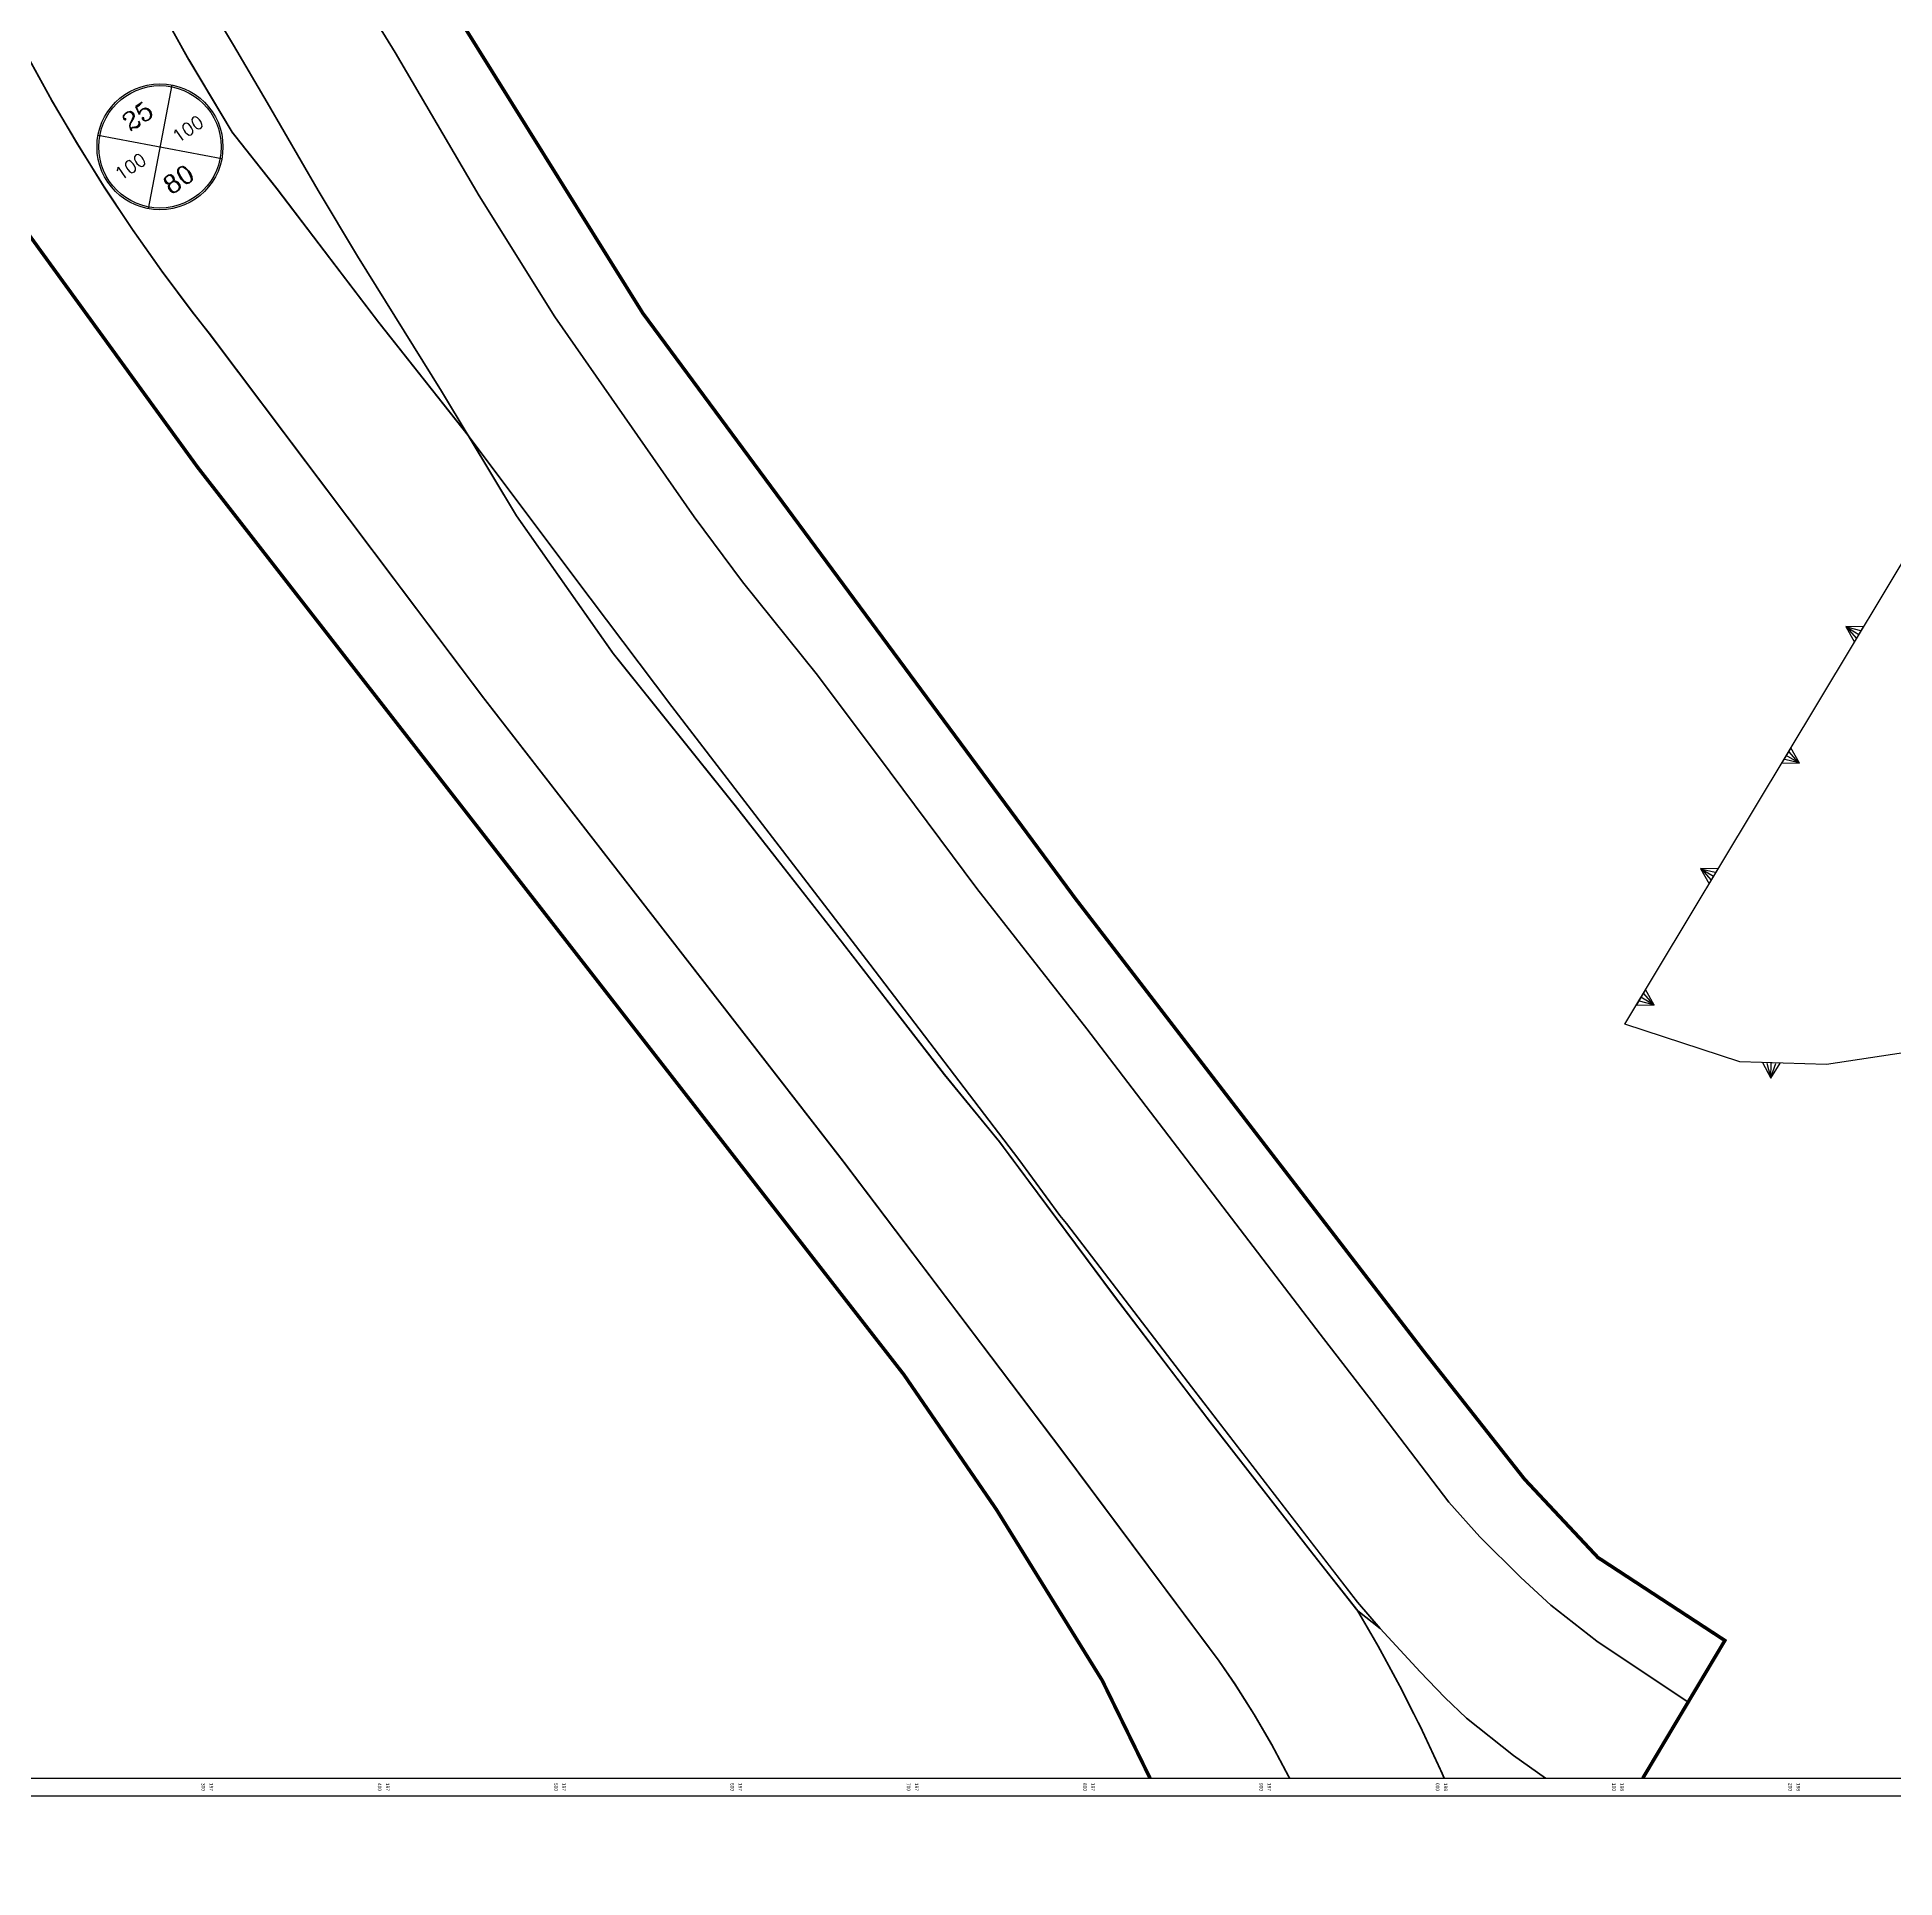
# Model space of a CAD drawing. Header units: metres. Extents: x 196582 to 208442, y 561446 to 572119.
# Drawn here: x 197204 to 198257, y 563492 to 564536 of the extents above; entities that cross this region are included whole.
import ezdxf
from ezdxf.enums import TextEntityAlignment as Align

# ---------------------------------------------------------------- set-up
doc = ezdxf.new("R2010")
doc.units = ezdxf.units.M
doc.header["$MEASUREMENT"] = 0
doc.linetypes.add('Mitham', pattern=[7, 4, -3])
for name, color, linetype in [('C1600', 6, 'Continuous'), ('C1602', 130, 'Continuous'), ('C1650PLT', 7, 'Continuous'), ('C1801_194-02-11-D_2005', 150, 'Mitham'), ('C1802_194-02-11-D_2005', 160, 'Continuous'), ('M1200', 7, 'Continuous'), ('M1202', 7, 'Continuous'), ('M1300', 7, 'Continuous'), ('M2420', 10, 'Mitham'), ('rozeta_194-02-11-5_2005', 10, 'Continuous')]:
    doc.layers.add(name, color=color, linetype=linetype)
doc.styles.add('ROMANC', font='romanc.shx', dxfattribs={"width": 1.2, "height": 1.3})
doc.styles.add('TRHEBTXT', font='simpheb')
picture_1 = doc.add_image_def('image1.ecw', size_in_pixel=(118525, 46520))

# ---------------------------------------------------------------- blocks, each defined once
blk = doc.blocks.new('GUSHMARK')
for p, q in [((-0.02, 0.77), (-0.26, 0.03)), ((0, 0.87), (0, 0)), ((0.02, 0.76), (0.24, 0.04))]:
    blk.add_line(p, q)
at = {"layer": 'C1650PLT'}
blk.add_lwpolyline([(0.5, 0), (0, 0.87), (-0.5, 0)], close=True, dxfattribs=at)
blk = doc.blocks.new('ANOT101')
blk.add_blockref('GUSHMARK', (0, 0))
blk = doc.blocks.new('ROZETA')
for p, q in [((4.95, 4.95), (-4.95, -4.95)), ((-4.95, 4.95), (4.95, -4.95))]:
    blk.add_line(p, q)
for radius in [7, 6.8]:
    blk.add_circle((0, 0), radius)
at = {"style": 'ROMANC'}
for tag, p, height in [('N', (-1.48, 2.59), 3.1), ('L', (-5.72, -1.66), 3.1), ('R', (2.48, -1.66), 3.1), ('NN', (-2.87, -5.84), 2.7)]:
    blk.add_attdef(tag, p, '', height=height, dxfattribs=at)

msp = doc.modelspace()

# ---------------------------------------------------------------- linework, layer by layer
at = {"layer": 'C1600'}
msp.add_lwpolyline([(198318.34, 563968.19), (198218.58, 563953), (198169.47, 563954.5), (198104.16, 563975.96), (198288.26, 564282.19)], dxfattribs=at)
at = {"layer": 'C1602'}
msp.add_lwpolyline([(198318.34, 563968.19), (198218.58, 563953), (198169.47, 563954.5), (198104.16, 563975.96), (198288.26, 564282.19)], dxfattribs=at)
at = {"layer": 'C1801_194-02-11-D_2005', "const_width": 2}
for points in [[(196741.16, 565786.08), (196776.79, 565770.73), (196861.86, 565713.48), (196930.56, 565651.32), (196986.18, 565585.88), (197027.07, 565513.91), (197066.33, 565440.3), (197179.2, 565131.12), (197269.17, 564879.21), (197342.79, 564713.99), (197426.21, 564573.31), (197547.26, 564379.14), (197792.64, 564047.07), (197990.61, 563789.78), (198047.38, 563717.78), (198088.92, 563673.46), (198160.93, 563626.38), (198114.39, 563548.29)], [(197834.93, 563548.29), (197807.81, 563603.71), (197747.75, 563700.73), (197695.37, 563777.08), (197294.78, 564291.77), (197198.77, 564424.14), (197152.23, 564499.78), (197124.59, 564559.42), (197096.95, 564629.25), (197028.58, 564825.62), (196854.03, 565339.25), (196803.12, 565432.34), (196750.75, 565493.44), (196698.38, 565538.53), (196637.29, 565573.44), (196591.8, 565592.28)]]:
    msp.add_lwpolyline(points, dxfattribs=at)
at = {"layer": 'C1802_194-02-11-D_2005'}
for points in [[(196741.16, 565786.08), (196776.79, 565770.73), (196861.86, 565713.48), (196930.56, 565651.32), (196986.18, 565585.88), (197027.07, 565513.91), (197066.33, 565440.3), (197179.2, 565131.12), (197269.17, 564879.21), (197342.79, 564713.99), (197426.21, 564573.31), (197547.26, 564379.14), (197792.64, 564047.07), (197990.61, 563789.78), (198047.38, 563717.78), (198088.92, 563673.46), (198160.93, 563626.38), (198140.1, 563591.44)], [(197834.93, 563548.29), (197807.81, 563603.71), (197747.75, 563700.73), (197695.37, 563777.08), (197294.78, 564291.77), (197198.77, 564424.14), (197152.23, 564499.78), (197124.59, 564559.42), (197096.95, 564629.25), (197028.58, 564825.62), (196854.03, 565339.25), (196803.12, 565432.34), (196750.75, 565493.44), (196698.38, 565538.53), (196637.29, 565573.44), (196591.8, 565592.28)], [(197914.05, 563548.29), (197913.97, 563548.44), (197904.32, 563566.63), (197893.97, 563584.42), (197882.93, 563601.8), (197874.1, 563614.71), (197784.84, 563734.29), (197660.59, 563898.6), (197456.9, 564161.03), (197301.27, 564367.76), (197291.76, 564379.93), (197274.48, 564403.03), (197257.84, 564426.61), (197241.88, 564450.65), (197226.59, 564475.12), (197211.98, 564500), (197198.08, 564525.29), (197184.89, 564550.95), (197172.43, 564576.97), (197170.06, 564582.13), (197144.89, 564646.21), (197072.41, 564855.24), (196978.58, 565126.06), (196958.32, 565196.7)], [(196958.32, 565196.7), (196978.58, 565126.06), (197072.41, 564855.24), (197144.89, 564646.21), (197170.06, 564582.13), (197172.43, 564576.97), (197184.89, 564550.95), (197198.08, 564525.29), (197211.98, 564500), (197226.59, 564475.12), (197241.88, 564450.65), (197257.84, 564426.61), (197274.48, 564403.03), (197291.76, 564379.93), (197301.27, 564367.76), (197456.9, 564161.03), (197660.59, 563898.6), (197784.84, 563734.29), (197874.1, 563614.71), (197882.93, 563601.8), (197893.97, 563584.42), (197904.32, 563566.63), (197913.97, 563548.44), (197914.05, 563548.29)], [(197448.29, 564309.76), (197397.38, 564374.06), (197339.68, 564449.78), (197314.44, 564481.72), (197289.72, 564522.93), (197263.44, 564570.33), (197244.38, 564612.57), (197227.38, 564656.35), (197203.95, 564731.69), (197219.84, 564698.42), (197247.66, 564644.66), (197290.12, 564572.92), (197315.22, 564531.09), (197334.26, 564498.67), (197363.12, 564448.68), (197385.5, 564411.44), (197433.19, 564334.89), (197448.29, 564309.76)], [(197263.44, 564570.33), (197289.72, 564522.93), (197314.44, 564481.72), (197339.68, 564449.78), (197397.38, 564374.06), (197448.29, 564309.76), (197475.65, 564264.19), (197530.45, 564186.18), (197599.89, 564099.58), (197660.55, 564021.98), (197718.28, 563947.31), (197749.53, 563909.23), (197814.13, 563822.34), (197868.73, 563750.74), (197926.43, 563676.56), (197952.72, 563643.13), (197964.38, 563623.05), (197977.08, 563599.58), (197989.07, 563575.75), (198000.34, 563551.56), (198001.74, 563548.29)], [(197783.83, 563867.44), (197760.55, 563899.1), (197676.07, 564009.85), (197563.77, 564156.15), (197508.14, 564229.82), (197448.29, 564309.76), (197433.19, 564334.89), (197385.5, 564411.44), (197363.12, 564448.68), (197334.26, 564498.67), (197315.22, 564531.09), (197290.12, 564572.92)], [(198140.1, 563591.44), (198088.29, 563626.04), (198062.14, 563646.33), (198045.2, 563662.01), (198021.98, 563685.23), (198004.41, 563704.89), (197960.91, 563761.99), (197931.41, 563800.06), (197863.44, 563889.17), (197799.01, 563973.25), (197736.68, 564052.94), (197687.53, 564118.83), (197646.33, 564173.84), (197603.87, 564226.75), (197576.47, 564263.57), (197497.4, 564377.14), (197454.52, 564445.75), (197406.83, 564526.9), (197378.39, 564573.13)], [(197378.39, 564573.13), (197406.83, 564526.9), (197454.52, 564445.75), (197497.4, 564377.14), (197576.47, 564263.57), (197603.87, 564226.75), (197646.33, 564173.84), (197687.53, 564118.83), (197736.68, 564052.94), (197799.01, 563973.25), (197863.44, 563889.17), (197931.41, 563800.06), (197960.91, 563761.99), (198004.41, 563704.89), (198021.98, 563685.23), (198045.2, 563662.01), (198062.14, 563646.33), (198088.29, 563626.04), (198140.1, 563591.44), (198114.39, 563548.29)], [(197952.58, 563648.06), (197965.51, 563633.15), (197952.72, 563643.13), (197926.43, 563676.56), (197868.73, 563750.74), (197814.13, 563822.34), (197749.53, 563909.23), (197718.28, 563947.31), (197660.55, 564021.98), (197599.89, 564099.58), (197530.45, 564186.18), (197475.65, 564264.19), (197448.29, 564309.76), (197508.14, 564229.82), (197563.77, 564156.15), (197676.07, 564009.85), (197760.55, 563899.1), (197783.83, 563867.44), (197787.53, 563862.94), (197856.56, 563772.75), (197938.26, 563666.66), (197952.58, 563648.06)], [(198059.23, 563548.29), (198041.02, 563561.2), (198014.45, 563582.32), (198002.11, 563594.04), (197988.1, 563608.68), (197965.51, 563633.15), (197952.58, 563648.06), (197856.56, 563772.75), (197787.53, 563862.94), (197783.83, 563867.44)], [(198001.74, 563548.29), (198000.34, 563551.56), (197989.07, 563575.75), (197977.08, 563599.58), (197964.38, 563623.05), (197952.72, 563643.13), (197965.51, 563633.15)], [(197965.51, 563633.15), (197988.1, 563608.68), (198002.11, 563594.04), (198014.45, 563582.32), (198041.02, 563561.2), (198059.23, 563548.29)]]:
    msp.add_lwpolyline(points, dxfattribs=at)
at = {"layer": 'M1200'}
msp.add_lwpolyline([(196591.8, 563548.29), (204032.4, 563548.29), (204032.4, 565786.08), (196591.8, 565786.08), (196591.8, 563548.29)], close=True, dxfattribs=at)
at = {"layer": 'M1300'}
msp.add_lwpolyline([(196581.8, 563538.29), (204042.4, 563538.29), (204042.4, 565796.08), (196581.8, 565796.08), (196581.8, 563538.29)], close=True, dxfattribs=at)
at = {"layer": 'M2420', "const_width": 1}
for points in [[(196958.32, 565196.7), (196978.58, 565126.06), (197072.41, 564855.24), (197144.89, 564646.21), (197170.06, 564582.13), (197172.43, 564576.97), (197184.89, 564550.95), (197198.08, 564525.29), (197211.98, 564500), (197226.59, 564475.12), (197241.88, 564450.65), (197257.84, 564426.61), (197274.48, 564403.03), (197291.76, 564379.93), (197301.27, 564367.76), (197456.9, 564161.03), (197660.59, 563898.6), (197784.84, 563734.29), (197874.1, 563614.71), (197882.93, 563601.8), (197893.97, 563584.42), (197904.32, 563566.63), (197913.97, 563548.44), (197914.05, 563548.29)], [(197263.44, 564570.33), (197289.72, 564522.93), (197314.44, 564481.72), (197339.68, 564449.78), (197397.38, 564374.06), (197448.29, 564309.76), (197475.65, 564264.19), (197530.45, 564186.18), (197599.89, 564099.58), (197660.55, 564021.98), (197718.28, 563947.31), (197749.53, 563909.23), (197814.13, 563822.34), (197868.73, 563750.74), (197926.43, 563676.56), (197952.72, 563643.13), (197964.38, 563623.05), (197977.08, 563599.58), (197989.07, 563575.75), (198000.34, 563551.56), (198001.74, 563548.29)]]:
    msp.add_lwpolyline(points, dxfattribs=at)

# ---------------------------------------------------------------- block references
at = {"layer": 'C1600', "xscale": 10, "yscale": 10, "zscale": 10}
for p, rotation in [((198236.99, 564196.91), 58.98597278373597), ((198195.77, 564128.35), 238.9859727837359), ((198154.55, 564059.78), 58.98597278373597), ((198113.33, 563991.22), 238.9859727837359), ((198187.24, 563953.96), 178.2504844926458)]:
    msp.add_blockref('ANOT101', p, dxfattribs=dict(at, rotation=rotation))
at = {"layer": 'rozeta_194-02-11-5_2005'}
ref = msp.add_blockref('ROZETA', (197273.45, 564473.47), dxfattribs=dict(at, xscale=5.103000000000001, yscale=5.103000000000001, zscale=5.103000000000001, rotation=34.1935794339695))
ref.add_attrib('NN', '80', (197279.6, 564445.95), dxfattribs={"layer": '0', "height": 10.206, "rotation": 34.19358, "style": 'ROMANC'})
ref.add_attrib('N', '25', (197256.49, 564481.75), dxfattribs={"layer": '0', "height": 10.206, "rotation": 34.19358, "style": 'ROMANC'})
ref.add_attrib('R', '100', (197283.56, 564475.24), dxfattribs={"layer": '0', "height": 7.29, "rotation": 34.19358, "style": 'ROMANC'})
ref.add_attrib('L', '100', (197251.02, 564453.93), dxfattribs={"layer": '0', "height": 7.29, "rotation": 34.19358, "style": 'ROMANC'})

# ---------------------------------------------------------------- texts
at = {"layer": 'M1202', "style": 'TRHEBTXT'}
for s, p in [('300', (197299, 563543.29)), ('400', (197399, 563543.29)), ('500', (197499, 563543.29)), ('600', (197599, 563543.29)), ('700', (197699, 563543.29)), ('800', (197799, 563543.29)), ('900', (197899, 563543.29)), ('000', (197999, 563543.29)), ('100', (198099, 563543.29)), ('200', (198199, 563543.29))]:
    msp.add_text(s, height=2, rotation=270, dxfattribs=at).set_placement(p, align=Align.TOP_CENTER)
for s, p in [('197', (197301, 563543.29)), ('197', (197401, 563543.29)), ('197', (197501, 563543.29)), ('197', (197601, 563543.29)), ('197', (197701, 563543.29)), ('197', (197801, 563543.29)), ('197', (197901, 563543.29)), ('198', (198001, 563543.29)), ('198', (198101, 563543.29)), ('198', (198201, 563543.29))]:
    msp.add_text(s, height=2, rotation=270, dxfattribs=at).set_placement(p, align=Align.BOTTOM_CENTER)

# ---------------------------------------------------------------- pictures from other files: only their frames are drawn
image = msp.add_image(picture_1, insert=(196589.83, 561446.34), size_in_units=(11852.5, 4652))
image.dxf.flags = 7

doc.saveas('drawing.dxf')
